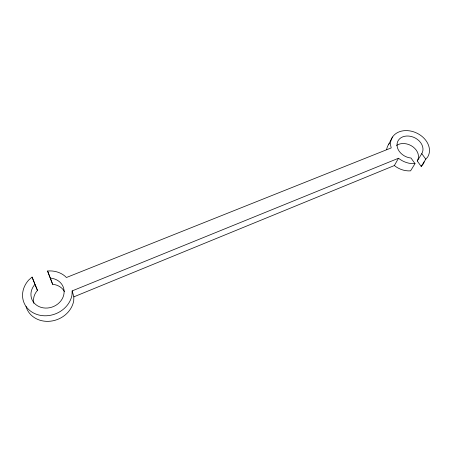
<?xml version="1.0" encoding="UTF-8"?>
<svg xmlns="http://www.w3.org/2000/svg" width="452" height="452" viewBox="0 0 452 452"><rect width="100%" height="100%" fill="white"/><g stroke="black" fill="none" stroke-linecap="round" stroke-linejoin="round"><path stroke-width="0.68" d="M73.857 296.845L394.347 165.556C398.862 169.206 404.755 171.263 410.569 170.856L415.015 163.641C409.1 164.036 403.105 161.952 398.506 158.251L72.162 290.902L73.857 296.845L73.721 300.817A24.764 21.719 -21.4 0 1 50.658 321.174A24.764 21.719 -21.4 0 1 26.001 306.45M72.162 290.902L72.015 294.941A25.278 22.08 -20.7 0 1 36.81 314.417A25.278 22.08 -20.7 0 1 28.725 280.02L32.075 277.099L37.443 290.387A16.509 14.475 -21.4 0 0 33.827 303.281M388.55 144.55L392.534 137.018M394.347 165.556L398.506 158.251M424.208 161.822A19.911 15.509 25.6 0 1 423.055 164.285L421.185 166.438L417.258 160.968L421.772 153.652A13.503 10.436 25.4 0 0 413.422 137.176A13.503 10.436 25.4 0 0 397.071 143.866A13.503 10.436 25.4 0 0 411.021 158.053L415.015 163.641M421.185 166.438L425.784 159.189L427.677 157.013A20.255 15.656 25.4 0 0 413.591 131.809A20.255 15.656 25.4 0 0 390.539 144.928L391.217 147.928L66.433 277.505C61.641 272.511 54.37 270.364 47.567 271.025L52.652 284.308A16.509 14.475 -21.4 0 1 64.438 291.557M421.772 153.652L425.784 159.189M47.567 271.025L52.652 284.308M32.075 277.099L34.578 283.302M37.443 290.387L34.99 284.302A16.848 14.718 -20.7 0 0 39.036 306.603A16.848 14.718 -20.7 0 0 63.065 297.083A16.848 14.718 -20.7 0 0 50.528 278.144M396.545 145.465A13.272 10.339 25.6 0 1 412.987 146.849A13.272 10.339 25.6 0 1 417.258 160.968M386.658 149.584A19.911 15.509 25.6 0 1 389.353 143.465"/></g></svg>
